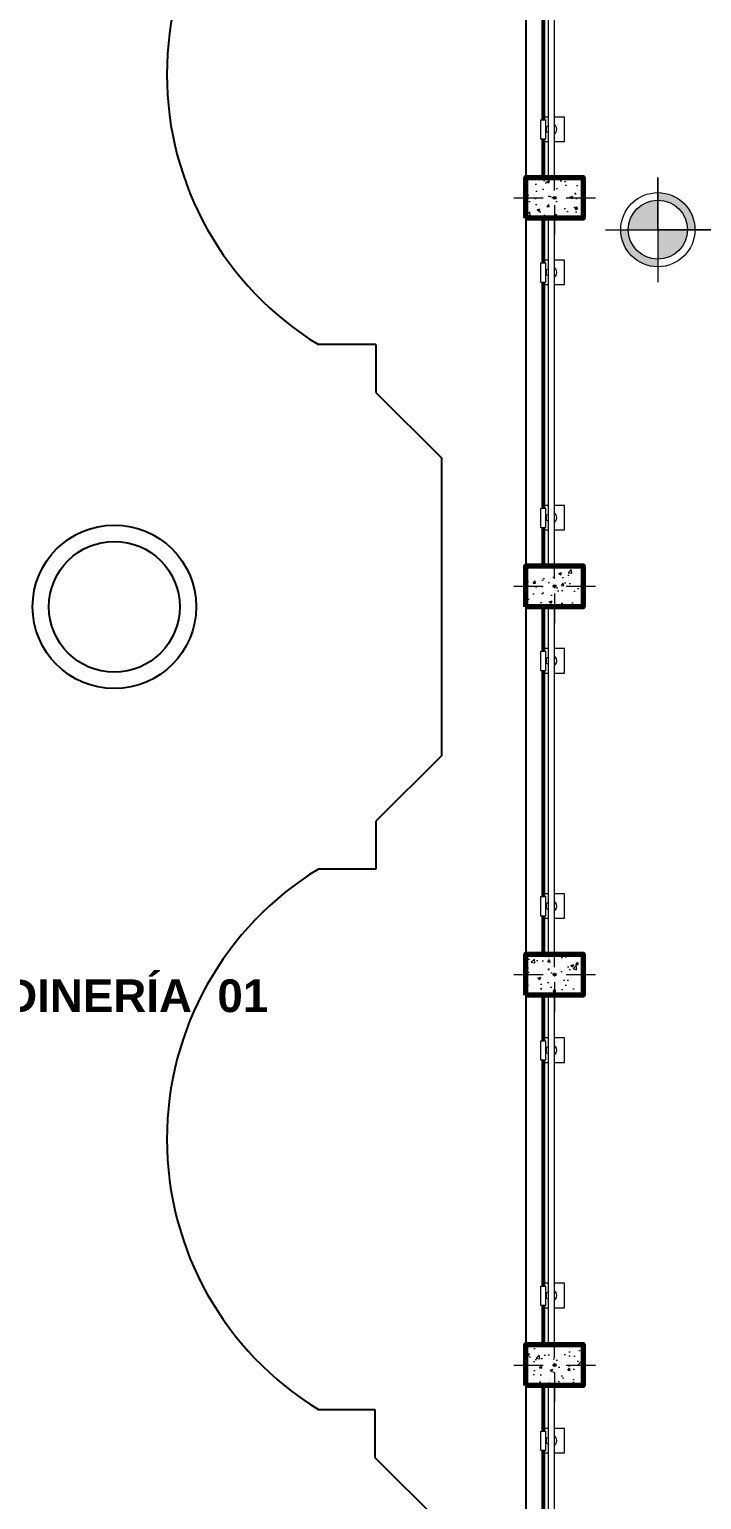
# Model space of a CAD drawing. Header units: metres. Extents: x 28 to 148, y 23 to 113.
# Drawn here: x 116.7 to 120.82, y 61.18 to 70.17 of the extents above; entities that cross this region are included whole.
import ezdxf

# ---------------------------------------------------------------- set-up
doc = ezdxf.new("R2010")
doc.units = ezdxf.units.M
for name, color, linetype, lineweight in [('A-FLOR-HRAL', 11, 'Continuous', 9), ('COLUMNAS 50', 32, 'Continuous', 70), ('GRAFO 0 BLANCO', 7, 'Continuous', 0), ('letras sr', 7, 'Continuous', 5), ('TEXTO 100', 7, 'Continuous', 20)]:
    doc.layers.add(name, color=color, linetype=linetype, lineweight=lineweight)
doc.styles.add('TURBO_BASS', font='swisseb.ttf')

# ---------------------------------------------------------------- blocks, each defined once
blk = doc.blocks.new('columna pasillos')
at = {"layer": 'GRAFO 0 BLANCO'}
h = blk.add_hatch(dxfattribs=at)
h.set_pattern_fill('AR-CONC', color=256, scale=0.024, angle=-90)
h.set_pattern_definition([(320, (0, 0), (-0.015060515, -0.17214244), [0.018, -0.198]), (265, (0, 0), (0.18052611, 0.03330032), [0.0144, -0.1584]), (10.45144, (-0.00126, -0.01435), (0.1654656, -0.13884213), [0.01529765, -0.16827411]), (316.1842, (0.048, -7e-10), (-0.03972463, -0.25613792), [0.027, -0.297]), (6.63563, (0.0447, -0.02134), (0.23378846, -0.22431887), [0.02294648, -0.2524113]), (261.18416, (0.048, -7e-10), (0.23378846, -0.22431887), [0.0216, -0.2376]), (291, (0.036, -0.024), (-0.096628536, -0.14325769), [0.018, -0.198]), (236, (0.036, -0.024), (0.17403601, -0.05839568), [0.0144, -0.1584]), (341.45144, (0.02795, -0.03594), (0.07740747, -0.20165337), [0.01529765, -0.16827411]), (307.5, (0, 0), (0.079894525, -0.002918366), [0, -0.15648, 0, -0.1608, 0, -0.159]), (277.5, (0, 0), (0.09465881, -0.06313669), [0, -0.09168, 0, -0.15288, 0, -0.0606]), (237.5, (7e-10, 0.05352), (-0.005413171, -0.128117385), [0, -0.06, 0, -0.1872, 0, -0.2484]), (227.5, (1e-09, 0.07752), (0.024025194, -0.13996468), [0, -0.078, 0, -0.12432, 0, -0.1764])])
h.paths.add_polyline_path([(-235.5347, 35.024), (-235.7847, 35.024), (-235.7847, 34.674), (-235.5347, 34.674)])
h.paths.add_polyline_path([(-235.651, 34.849, -1), (-235.6684, 34.849, -1)], flags=16)
at = {"layer": 'COLUMNAS 50', "color": 1, "linetype": 'Continuous', "lineweight": 9}
for p, q in [((-235.6597, 35.099), (-235.6597, 34.919)), ((-235.7047, 34.849), (-235.8847, 34.849)), ((-235.6147, 34.849), (-235.4347, 34.849)), ((-235.6597, 34.779), (-235.6597, 34.599))]:
    blk.add_line(p, q, dxfattribs=at)
at = {"layer": 'COLUMNAS 50', "linetype": 'Continuous'}
blk.add_lwpolyline([(-235.7847, 35.024), (-235.5347, 35.024), (-235.5347, 34.674), (-235.7847, 34.674)], close=True, dxfattribs=at)
at = {"layer": 'COLUMNAS 50', "color": 1, "linetype": 'Continuous', "lineweight": 9}
blk.add_circle((-235.6597, 34.849), 0.00871, dxfattribs=at)
blk.add_point((-235.6597, 34.849), dxfattribs=at)
blk = doc.blocks.new('Barandilla - 50 x 12mm-V29-Nivel 2')
at = {"layer": 'A-FLOR-HRAL'}
for p, q in [((-26.7, 93), (-88, 93)), ((-88, 93), (-88, 18.2)), ((34.1, 93), (13.2, 93)), ((-88, 18.2), (-88, -56.6)), ((24.9, 2.6), (25.1, 33.6)), ((27, 79.4), (57, 79.4)), ((27, 79.4), (27, -39.6)), ((57, 79.4), (57, -39.6)), ((-88, -56.6), (-26.7, -56.6)), ((13.1, -56.6), (34.1, -56.6)), ((57, -39.6), (27, -39.6))]:
    blk.add_line(p, q, dxfattribs=at)
for centre, radius, start, end in [((-0.6, 18.2), 39.4, 144.03454, 215.40425), ((-19.3, -77.8), 119.9, 93.54165, 96.31867), ((-18.3, 114.4), 119.9, 285.32583, 291.1568), ((-19.3, -77.8), 119.9, 68.28199, 74.19701), ((-18.3, 114.4), 119.9, 263.12012, 266.01189)]:
    blk.add_arc(centre, radius, start, end, dxfattribs=at)
blk = doc.blocks.new('Barandilla - 50 x 12mm-V8-Nivel 2')
at = {"layer": 'A-FLOR-HRAL'}
for p, q in [((-26.8, 93), (-88, 93)), ((-88, 93), (-88, 18.2)), ((34.1, 93), (13.2, 93)), ((-88, 18.2), (-88, -56.6)), ((24.9, 2.6), (25.1, 33.6)), ((27, 79.4), (57, 79.4)), ((27, 79.4), (27, -39.6)), ((57, 79.4), (57, -39.6)), ((-88, -56.6), (-26.8, -56.6)), ((13.2, -56.6), (34.1, -56.6)), ((57, -39.6), (27, -39.6))]:
    blk.add_line(p, q, dxfattribs=at)
for centre, radius, start, end in [((-0.6, 18.2), 39.4, 144.03454, 215.40425), ((-19.3, -77.8), 119.9, 93.58403, 96.31867), ((-18.3, 114.4), 119.9, 285.37611, 291.1568), ((-19.3, -77.8), 119.9, 68.28199, 74.15247), ((-18.3, 114.4), 119.9, 263.12012, 265.9625)]:
    blk.add_arc(centre, radius, start, end, dxfattribs=at)
blk = doc.blocks.new('Barandilla - Barandilla-594491-Nivel 2')
at = {"layer": 'A-FLOR-HRAL'}
for p, q in [((109974.1, 53578.8), (109974.1, 53299.6)), ((109982.1, 53578.8), (109982.1, 53299.6)), ((109983.7, 53578.8), (109983.7, 53299.6)), ((109991.7, 53578.8), (109991.7, 53299.6)), ((110012.6, 53578.8), (110012.6, 51441.3)), ((110052.6, 51441.3), (110052.6, 53578.8)), ((109974.1, 53180.7), (109974.1, 51799.6)), ((109982.1, 53180.7), (109982.1, 51799.6)), ((109983.7, 53180.7), (109983.7, 51799.6)), ((109991.7, 53180.7), (109991.7, 51799.6)), ((109974.1, 51680.7), (109974.1, 51441.3)), ((109982.1, 51680.7), (109982.1, 51441.3)), ((109983.7, 51680.7), (109983.7, 51441.3)), ((109991.7, 51680.7), (109991.7, 51441.3))]:
    blk.add_line(p, q, dxfattribs=at)
at = {"rotation": 180}
for name, p in [('Barandilla - 50 x 12mm-V8-Nivel 2', (110025.8, 53260)), ('Barandilla - 50 x 12mm-V29-Nivel 2', (110025.8, 51760))]:
    blk.add_blockref(name, p, dxfattribs=at)
blk = doc.blocks.new('Barandilla - 50 x 12mm-V30-Nivel 2')
at = {"layer": 'A-FLOR-HRAL'}
for p, q in [((-26.7, 93), (-88, 93)), ((-88, 93), (-88, 18.2)), ((34.1, 93), (13.2, 93)), ((-88, 18.2), (-88, -56.6)), ((24.9, 2.6), (25.1, 33.6)), ((27, 79.4), (57, 79.4)), ((27, 79.4), (27, -39.6)), ((57, 79.4), (57, -39.6)), ((-88, -56.6), (-26.7, -56.6)), ((13.1, -56.6), (34.1, -56.6)), ((57, -39.6), (27, -39.6))]:
    blk.add_line(p, q, dxfattribs=at)
for centre, radius, start, end in [((-0.6, 18.2), 39.4, 144.03454, 215.40425), ((-19.3, -77.8), 119.9, 93.54165, 96.31867), ((-18.3, 114.4), 119.9, 285.32583, 291.1568), ((-19.3, -77.8), 119.9, 68.28199, 74.19701), ((-18.3, 114.4), 119.9, 263.12012, 266.01189)]:
    blk.add_arc(centre, radius, start, end, dxfattribs=at)
blk = doc.blocks.new('Barandilla - Barandilla-594566-Nivel 2')
at = {"layer": 'A-FLOR-HRAL'}
for p, q in [((109974.1, 55966.3), (109974.1, 55687.1)), ((109982.1, 55966.3), (109982.1, 55687.1)), ((109983.6, 55966.3), (109983.6, 55687.1)), ((109991.6, 55966.3), (109991.6, 55687.1)), ((110012.5, 55966.3), (110012.5, 53828.8)), ((110052.5, 53828.8), (110052.5, 55966.3)), ((109974.1, 55568.2), (109974.1, 54187.1)), ((109982.1, 55568.2), (109982.1, 54187.1)), ((109983.6, 55568.2), (109983.6, 54187.1)), ((109991.6, 55568.2), (109991.6, 54187.1)), ((109974.1, 54068.2), (109974.1, 53828.8)), ((109982.1, 54068.2), (109982.1, 53828.8)), ((109983.6, 54068.2), (109983.6, 53828.8)), ((109991.6, 54068.2), (109991.6, 53828.8))]:
    blk.add_line(p, q, dxfattribs=at)
at = {"rotation": 180}
for name, p in [('Barandilla - 50 x 12mm-V8-Nivel 2', (110025.7, 55647.5)), ('Barandilla - 50 x 12mm-V30-Nivel 2', (110025.7, 54147.5))]:
    blk.add_blockref(name, p, dxfattribs=at)
blk = doc.blocks.new('Barandilla - 50 x 12mm-V31-Nivel 2')
at = {"layer": 'A-FLOR-HRAL'}
for p, q in [((-26.7, 93), (-88, 93)), ((-88, 93), (-88, 18.2)), ((34.1, 93), (13.2, 93)), ((-88, 18.2), (-88, -56.6)), ((24.9, 2.6), (25.1, 33.6)), ((27, 79.4), (57, 79.4)), ((27, 79.4), (27, -39.6)), ((57, 79.4), (57, -39.6)), ((-88, -56.6), (-26.7, -56.6)), ((13.1, -56.6), (34.1, -56.6)), ((57, -39.6), (27, -39.6))]:
    blk.add_line(p, q, dxfattribs=at)
for centre, radius, start, end in [((-0.6, 18.2), 39.4, 144.03454, 215.40425), ((-19.3, -77.8), 119.9, 93.54236, 96.31867), ((-18.3, 114.4), 119.9, 285.32652, 291.1568), ((-19.3, -77.8), 119.9, 68.28199, 74.19628), ((-18.3, 114.4), 119.9, 263.12012, 266.01122)]:
    blk.add_arc(centre, radius, start, end, dxfattribs=at)
blk = doc.blocks.new('Barandilla - Barandilla-594679-Nivel 2')
at = {"layer": 'A-FLOR-HRAL'}
for p, q in [((109974.1, 58341.3), (109974.1, 58068.4)), ((109982.1, 58341.3), (109982.1, 58068.4)), ((109983.6, 58341.3), (109983.6, 58068.4)), ((109991.6, 58341.3), (109991.6, 58068.4)), ((110012.5, 58341.3), (110012.5, 56216.3)), ((110052.5, 56216.3), (110052.5, 58341.3)), ((109974.1, 57949.4), (109974.1, 56568.4)), ((109982.1, 57949.4), (109982.1, 56568.4)), ((109983.6, 57949.4), (109983.6, 56568.4)), ((109991.6, 57949.4), (109991.6, 56568.4)), ((109974.1, 56449.4), (109974.1, 56216.3)), ((109982.1, 56449.4), (109982.1, 56216.3)), ((109983.6, 56449.4), (109983.6, 56216.3)), ((109991.6, 56449.4), (109991.6, 56216.3))]:
    blk.add_line(p, q, dxfattribs=at)
at = {"rotation": 180}
for name, p in [('Barandilla - 50 x 12mm-V8-Nivel 2', (110025.7, 58028.8)), ('Barandilla - 50 x 12mm-V31-Nivel 2', (110025.7, 56528.8))]:
    blk.add_blockref(name, p, dxfattribs=at)
blk = doc.blocks.new('Barandilla - Barandilla-594743-Nivel 2')
at = {"layer": 'A-FLOR-HRAL'}
for p, q in [((109974.1, 60716.3), (109974.1, 60443.4)), ((109982.1, 60716.3), (109982.1, 60443.4)), ((109983.7, 60716.3), (109983.7, 60443.4)), ((109991.6, 60716.3), (109991.6, 60443.4)), ((110012.5, 60716.3), (110012.5, 58591.3)), ((110052.5, 58591.3), (110052.5, 60716.3)), ((109974.1, 60324.4), (109974.1, 58944.5)), ((109982.1, 60324.4), (109982.1, 58944.5)), ((109983.7, 60324.4), (109983.7, 58944.5)), ((109991.6, 60324.4), (109991.6, 58944.5)), ((109974.1, 58824.4), (109974.1, 58591.3)), ((109982.1, 58824.4), (109982.1, 58591.3)), ((109983.7, 58824.4), (109983.7, 58591.3)), ((109991.6, 58824.4), (109991.6, 58591.3))]:
    blk.add_line(p, q, dxfattribs=at)
at = {"rotation": 180}
for name, p in [('Barandilla - 50 x 12mm-V8-Nivel 2', (110025.8, 60403.8)), ('Barandilla - 50 x 12mm-V31-Nivel 2', (110025.8, 58903.8))]:
    blk.add_blockref(name, p, dxfattribs=at)
blk = doc.blocks.new('Barandilla - Barandilla-594816-Nivel 2')
at = {"layer": 'A-FLOR-HRAL'}
for p, q in [((109974.1, 63091.3), (109974.1, 62818.4)), ((109982.1, 63091.3), (109982.1, 62818.4)), ((109983.6, 63091.3), (109983.6, 62818.4)), ((109991.6, 63091.3), (109991.6, 62818.4)), ((110012.5, 63091.3), (110012.5, 60966.3)), ((110052.5, 60966.3), (110052.5, 63091.3)), ((109974.1, 62699.4), (109974.1, 61318.4)), ((109982.1, 62699.4), (109982.1, 61318.4)), ((109983.6, 62699.4), (109983.6, 61318.4)), ((109991.6, 62699.4), (109991.6, 61318.4)), ((109974.1, 61199.4), (109974.1, 60966.3)), ((109982.1, 61199.4), (109982.1, 60966.3)), ((109983.6, 61199.4), (109983.6, 60966.3)), ((109991.6, 61199.4), (109991.6, 60966.3))]:
    blk.add_line(p, q, dxfattribs=at)
at = {"rotation": 180}
for name, p in [('Barandilla - 50 x 12mm-V8-Nivel 2', (110025.7, 62778.8)), ('Barandilla - 50 x 12mm-V31-Nivel 2', (110025.7, 61278.8))]:
    blk.add_blockref(name, p, dxfattribs=at)

msp = doc.modelspace()

# ---------------------------------------------------------------- hatches: boundary and pattern name
at = {"layer": 'TEXTO 100', "ltscale": 1.3}
h = msp.add_hatch(color=7, dxfattribs=at)
edge = h.paths.add_edge_path()
edge.add_line((120.7283, 68.9424), (120.5476, 68.9424))
edge.add_line((120.5476, 68.9424), (120.5476, 68.7618))
edge.add_arc((120.5476, 68.9424), 0.1806, 270, 360)
edge = h.paths.add_edge_path()
edge.add_arc((120.5476, 68.9424), 0.1806, 90, 180)
edge.add_line((120.367, 68.9424), (120.5476, 68.9424))
edge.add_line((120.5476, 68.9424), (120.5476, 69.123))
edge = h.paths.add_edge_path()
edge.add_line((120.5476, 69.1691), (120.5476, 69.123))
edge.add_arc((120.5476, 68.9424), 0.1806, 0, 90, ccw=False)
edge.add_line((120.7283, 68.9424), (120.7744, 68.9424))
edge.add_arc((120.5476, 68.9424), 0.2267, 0, 90)
msp.add_hatch(color=7, dxfattribs=at).paths.add_polyline_path([(120.367, 68.9424), (120.3209, 68.9424, 0.414214), (120.5476, 68.7157), (120.5476, 68.7618, -0.414214)])

# ---------------------------------------------------------------- linework, layer by layer
at = {"color": 252, "true_color": 0x939598}
for p, q in [((118.8239, 68.2401), (118.4715, 68.2401)), ((118.8239, 68.2401), (118.8239, 67.9472)), ((118.8239, 67.9472), (119.2239, 67.5472)), ((119.2239, 67.5472), (119.2239, 65.7259)), ((119.2239, 65.7259), (118.8239, 65.3259)), ((118.8239, 65.3259), (118.8239, 65.033)), ((118.8239, 65.033), (118.4715, 65.033)), ((118.4676, 61.7283), (118.8176, 61.7283)), ((118.8176, 61.7283), (118.8176, 61.4354)), ((118.8176, 61.4354), (119.2176, 61.0354))]:
    msp.add_line(p, q, dxfattribs=at)
msp.add_lwpolyline([(119.7411, 88.0372), (119.7411, 49.4116), (118.3411, 49.4116)], dxfattribs=at)
for points in [[(118.4715, 71.5448, 0.560685), (118.4715, 68.2401)], [(118.4715, 65.033, 0.560685), (118.4715, 61.7283)]]:
    msp.add_lwpolyline(points, format="xyb", dxfattribs=at)
at = {"color": 9, "true_color": 0xc7c8ca}
msp.add_lwpolyline([(119.7411, 69.0013), (119.7411, 55.2164)], dxfattribs=at)
at = {"color": 252, "true_color": 0x939598}
for radius in [0.5, 0.4]:
    msp.add_circle((117.2239, 66.6365), radius, dxfattribs=at)
at = {"layer": 'TEXTO 100', "color": 7, "ltscale": 1.3}
msp.add_lwpolyline([(120.2275, 68.9424), (122.5573, 68.9424), (120.5476, 68.9424), (120.5476, 69.2625), (120.5476, 68.6223)], dxfattribs=at)
for radius in [0.2267, 0.1806]:
    msp.add_circle((120.5476, 68.9424), radius, dxfattribs=at)

# ---------------------------------------------------------------- block references
at = {"layer": 'A-FLOR-HRAL', "xscale": 0.001, "yscale": 0.001, "zscale": 0.001}
for name in ['Barandilla - Barandilla-594816-Nivel 2', 'Barandilla - Barandilla-594743-Nivel 2', 'Barandilla - Barandilla-594679-Nivel 2', 'Barandilla - Barandilla-594566-Nivel 2', 'Barandilla - Barandilla-594491-Nivel 2']:
    msp.add_blockref(name, (9.8635, 8.2959), dxfattribs=at)
at = {"layer": 'COLUMNAS 50', "rotation": 89.99999999999999}
for p in [(154.7651, 304.7969), (154.7651, 302.4219), (154.7651, 300.0469), (154.765, 297.6594)]:
    msp.add_blockref('columna pasillos', p, dxfattribs=at)

# ---------------------------------------------------------------- texts
at = {"layer": 'letras sr', "style": 'TURBO_BASS'}
msp.add_text('JARDINERÍA  01', height=0.2, rotation=0, dxfattribs=at).set_placement((115.9913, 64.1582))

doc.saveas('drawing.dxf')
